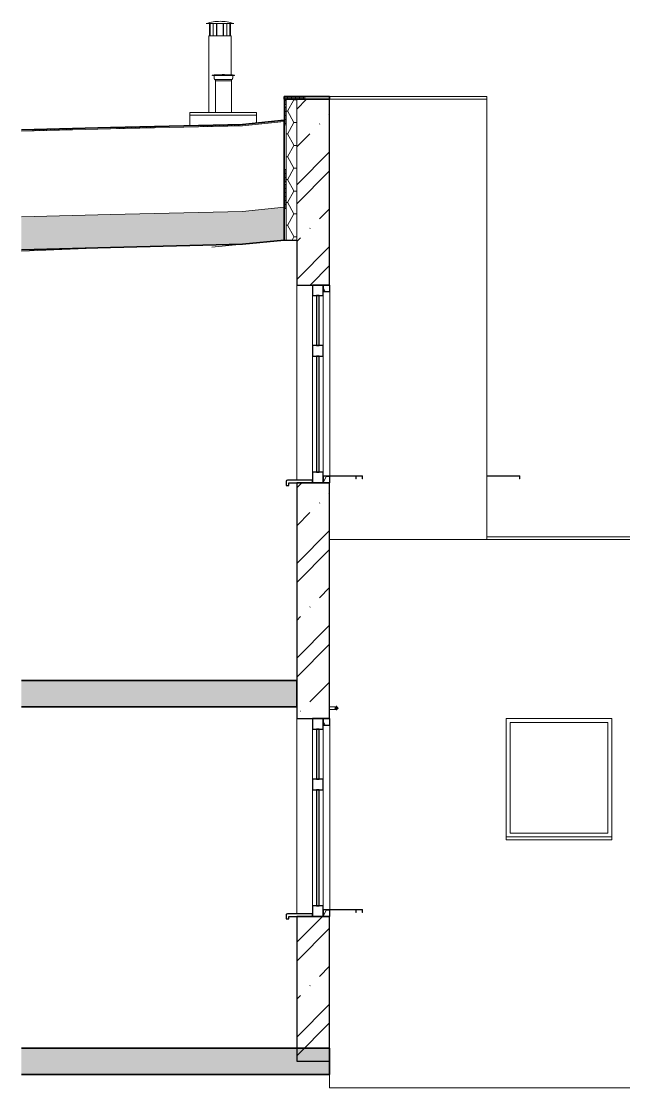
# Model space of a CAD drawing. Header units: millimetres. Extents: x -20192 to 462224, y -45352 to 20466.
# Drawn here: x 150326 to 154894, y 2030 to 10121 of the extents above; entities that cross this region are included whole.
import ezdxf

# ---------------------------------------------------------------- set-up
doc = ezdxf.new("R2010")
doc.units = ezdxf.units.MM
for name, color, linetype, lineweight in [('A-FLOR', 192, 'Continuous', 9), ('A-FLOR-PATT', 8, 'Continuous', 35), ('A-GENM', 13, 'Continuous', 9), ('A-GLAZ', 151, 'Continuous', 9), ('A-ROOF', 132, 'Continuous', 9), ('A-ROOF-PATT', 132, 'Continuous', 35), ('A-WALL', 113, 'Continuous', 9), ('A-WALL-PATT', 111, 'Continuous', 25), ('E-POWR-CNDT', 130, 'Continuous', 9), ('E-POWR-CNTR', 130, 'Continuous', 9), ('E-POWR-RISE', 130, 'Continuous', 9), ('M-HVAC-CDFF', 50, 'Continuous', 9), ('Q-SPCQ', 91, 'Continuous', 9)]:
    doc.layers.add(name, color=color, linetype=linetype, lineweight=lineweight)
pattern_1 = [(0, (65492.87, 0), (150, 86.6), [100, -200]), (60, (65592.87, 0), (0.0022, 173.20381), [100, -200]), (300, (65592.87, 0), (149.9978, -86.60381), [100, -200])]

# ---------------------------------------------------------------- blocks, each defined once
blk = doc.blocks.new('parapet_ext - parapet_ext-1802001-VB2-Z-Bourání')
at = {"layer": 'Q-SPCQ', "color": 41}
for p, q in [((-17136.7, 3380), (-17136.7, 3360)), ((-17136.7, 3360), (-17134.7, 3360)), ((-17134.7, 3360), (-17134.7, 3380))]:
    blk.add_line(p, q, dxfattribs=at)
blk = doc.blocks.new('parapet s nosem_vnitní - parapet s nosem_vnitní-1280301-VB2-Z-Bourání')
at = {"layer": 'A-GENM'}
for start in [90, 135]:
    blk.add_arc((-17654.7, 3340), 10, start, 180, dxfattribs=at)
blk = doc.blocks.new('OKNO_1k_nadsvetlik - OKNO_1k_nadsvetlik_900 x 1500-1969459-VB2-Z-Bourání')
at = {"layer": 'A-GLAZ'}
h = blk.add_hatch(dxfattribs=at)
h.set_pattern_fill('FP_35', color=256, style=0, pattern_type=2)
h.set_pattern_definition(pattern_1)
h.paths.add_polyline_path([(-17333.7, 3330), (-17333.7, 3380), (-17384.7, 3380), (-17384.7, 3330)])
h.paths.add_polyline_path([(-17333.7, 4780), (-17333.7, 4830), (-17384.7, 4830), (-17384.7, 4780)])
at = {"layer": 'A-GLAZ', "lineweight": 25}
for p, q in [((-17384.7, 4830), (-17464.7, 4830)), ((-17464.7, 4830), (-17464.7, 4750)), ((-17384.7, 4830), (-17384.7, 4780)), ((-17333.7, 4830), (-17384.7, 4830)), ((-17384.7, 4750), (-17384.7, 4830)), ((-17384.7, 4780), (-17333.7, 4780)), ((-17333.7, 4780), (-17333.7, 4830)), ((-17464.7, 4750), (-17384.7, 4750)), ((-17434.7, 4750), (-17434.7, 4370)), ((-17414.7, 4750), (-17434.7, 4750)), ((-17414.7, 4370), (-17414.7, 4750)), ((-17384.7, 4370), (-17464.7, 4370)), ((-17464.7, 4370), (-17464.7, 4290)), ((-17434.7, 4370), (-17414.7, 4370)), ((-17384.7, 4290), (-17384.7, 4370)), ((-17464.7, 4290), (-17384.7, 4290)), ((-17434.7, 4290), (-17434.7, 3410)), ((-17414.7, 4290), (-17434.7, 4290)), ((-17414.7, 3410), (-17414.7, 4290)), ((-17384.7, 3410), (-17464.7, 3410)), ((-17464.7, 3410), (-17464.7, 3330)), ((-17434.7, 3410), (-17414.7, 3410)), ((-17384.7, 3330), (-17384.7, 3410)), ((-17464.7, 3330), (-17384.7, 3330)), ((-17384.7, 3380), (-17384.7, 3330)), ((-17333.7, 3380), (-17384.7, 3380)), ((-17384.7, 3330), (-17333.7, 3330)), ((-17333.7, 3330), (-17333.7, 3380))]:
    blk.add_line(p, q, dxfattribs=at)
at = {"layer": 'A-GLAZ'}
for p, q in [((-17333.7, 3382), (-17333.7, 4780)), ((-17464.7, 4370), (-17464.7, 4750)), ((-17384.7, 4750), (-17384.7, 4370)), ((-17464.7, 3410), (-17464.7, 4290)), ((-17384.7, 4290), (-17384.7, 3410))]:
    blk.add_line(p, q, dxfattribs=at)
blk = doc.blocks.new('parapet s nosem_vnitní - parapet s nosem_vnitní-V41-VB2-Z-Bourání')
at = {"layer": 'A-GENM', "lineweight": 25}
for p, q in [((-17664.7, 3340), (-17664.7, 3310)), ((-17464.7, 3350), (-17654.7, 3350)), ((-17644.7, 3330), (-17464.7, 3330)), ((-17644.7, 3310), (-17644.7, 3330)), ((-17464.7, 3330), (-17464.7, 3350)), ((-17664.7, 3310), (-17644.7, 3310))]:
    blk.add_line(p, q, dxfattribs=at)
blk.add_arc((-17654.7, 3340), 10, 90, 180, dxfattribs=at)
blk = doc.blocks.new('parapet_ext - parapet_ext-V42-VB2-Z-Bourání')
at = {"layer": 'Q-SPCQ'}
for p, q in [((-17084.7, 3382), (-17384.7, 3382)), ((-17384.7, 3382), (-17384.7, 3380)), ((-17384.7, 3380), (-17086.7, 3380)), ((-17086.7, 3380), (-17086.7, 3360)), ((-17086.7, 3360), (-17084.7, 3360)), ((-17084.7, 3360), (-17084.7, 3382))]:
    blk.add_line(p, q, dxfattribs=at)
blk = doc.blocks.new('OKNO_1k_nadsvetlik - OKNO_1k_nadsvetlik_900 x 1500-1969499-VB2-Z-Bourání')
at = {"layer": 'A-GLAZ'}
h = blk.add_hatch(dxfattribs=at)
h.set_pattern_fill('FP_35', color=256, style=0, pattern_type=2)
h.set_pattern_definition(pattern_1)
h.paths.add_polyline_path([(-17333.7, 6620), (-17333.7, 6670), (-17384.7, 6670), (-17384.7, 6620)])
h.paths.add_polyline_path([(-17333.7, 8070), (-17333.7, 8120), (-17384.7, 8120), (-17384.7, 8070)])
at = {"layer": 'A-GLAZ', "lineweight": 25}
for p, q in [((-17384.7, 8120), (-17464.7, 8120)), ((-17464.7, 8120), (-17464.7, 8040)), ((-17384.7, 8120), (-17384.7, 8070)), ((-17333.7, 8120), (-17384.7, 8120)), ((-17384.7, 8040), (-17384.7, 8120)), ((-17333.7, 8070), (-17333.7, 8120)), ((-17464.7, 8040), (-17384.7, 8040)), ((-17434.7, 8040), (-17434.7, 7660)), ((-17414.7, 8040), (-17434.7, 8040)), ((-17414.7, 7660), (-17414.7, 8040)), ((-17384.7, 8070), (-17333.7, 8070)), ((-17384.7, 7660), (-17464.7, 7660)), ((-17464.7, 7660), (-17464.7, 7580)), ((-17434.7, 7660), (-17414.7, 7660)), ((-17384.7, 7580), (-17384.7, 7660)), ((-17464.7, 7580), (-17384.7, 7580)), ((-17434.7, 7580), (-17434.7, 6700)), ((-17414.7, 7580), (-17434.7, 7580)), ((-17414.7, 6700), (-17414.7, 7580)), ((-17384.7, 6700), (-17464.7, 6700)), ((-17464.7, 6700), (-17464.7, 6620)), ((-17434.7, 6700), (-17414.7, 6700)), ((-17384.7, 6620), (-17384.7, 6700)), ((-17384.7, 6670), (-17384.7, 6620)), ((-17333.7, 6670), (-17384.7, 6670)), ((-17333.7, 6620), (-17333.7, 6670)), ((-17464.7, 6620), (-17384.7, 6620)), ((-17384.7, 6620), (-17333.7, 6620))]:
    blk.add_line(p, q, dxfattribs=at)
at = {"layer": 'A-GLAZ'}
for p, q in [((-17464.7, 7660), (-17464.7, 8040)), ((-17384.7, 8040), (-17384.7, 7660)), ((-17333.7, 8070), (-17333.7, 6672)), ((-17464.7, 6700), (-17464.7, 7580)), ((-17384.7, 7580), (-17384.7, 6700))]:
    blk.add_line(p, q, dxfattribs=at)
blk = doc.blocks.new('parapet s nosem_vnitní - parapet s nosem_vnitní-1280334-VB2-Z-Bourání')
at = {"layer": 'A-GENM', "lineweight": 25}
for p, q in [((-17464.7, 6640), (-17654.7, 6640)), ((-17464.7, 6620), (-17464.7, 6640)), ((-17664.7, 6630), (-17664.7, 6600)), ((-17664.7, 6600), (-17644.7, 6600)), ((-17644.7, 6620), (-17464.7, 6620)), ((-17644.7, 6600), (-17644.7, 6620))]:
    blk.add_line(p, q, dxfattribs=at)
blk.add_arc((-17654.7, 6630), 10, 90, 180, dxfattribs=at)
blk = doc.blocks.new('parapet_ext - parapet_ext-1802020-VB2-Z-Bourání')
at = {"layer": 'Q-SPCQ'}
for p, q in [((-17084.7, 6672), (-17384.7, 6672)), ((-17384.7, 6672), (-17384.7, 6670)), ((-17384.7, 6670), (-17086.7, 6670)), ((-17086.7, 6670), (-17086.7, 6650)), ((-17086.7, 6650), (-17084.7, 6650)), ((-17084.7, 6650), (-17084.7, 6672))]:
    blk.add_line(p, q, dxfattribs=at)
blk = doc.blocks.new('parapet_ext - parapet_ext-V43-VB2-Z-Bourání')
at = {"layer": 'Q-SPCQ', "color": 41}
for p, q in [((-17136.7, 6670), (-17136.7, 6650)), ((-17136.7, 6650), (-17134.7, 6650)), ((-17134.7, 6650), (-17134.7, 6670))]:
    blk.add_line(p, q, dxfattribs=at)
blk = doc.blocks.new('OKNO_1k_nadsvetlik - OKNO_1k_nadsvetlik_900 x 1500-1969521-VB2-Z-Bourání')
at = {"layer": 'A-GLAZ'}
blk.add_line((-16142.3, 8120), (-16142.3, 6620), dxfattribs=at)
blk = doc.blocks.new('parapet_ext - parapet_ext-V44-VB2-Z-Bourání')
at = {"layer": 'Q-SPCQ'}
for p, q in [((-15893.3, 6672), (-16142.3, 6672)), ((-16142.3, 6670), (-15895.3, 6670)), ((-15895.3, 6670), (-15895.3, 6650)), ((-15895.3, 6650), (-15893.3, 6650)), ((-15893.3, 6650), (-15893.3, 6672))]:
    blk.add_line(p, q, dxfattribs=at)
blk = doc.blocks.new('OKNO_1k - OKNO_1k_900x1000-2034286-VB2-Z-Bourání')
at = {"layer": 'A-GLAZ'}
for p, q in [((-14815.1, 3960), (-14815.1, 4800)), ((-14815.1, 4800), (-14075.1, 4800)), ((-14075.1, 4800), (-14075.1, 3960)), ((-14075.1, 3960), (-14815.1, 3960))]:
    blk.add_line(p, q, dxfattribs=at)
blk = doc.blocks.new('parapet_ext - parapet_ext-V45-VB2-Z-Bourání')
at = {"layer": 'Q-SPCQ'}
for p, q in [((-14845.1, 3910), (-14845.1, 3932)), ((-14045.1, 3932), (-14845.1, 3932)), ((-14045.1, 3910), (-14845.1, 3910)), ((-14045.1, 3932), (-14045.1, 3910))]:
    blk.add_line(p, q, dxfattribs=at)
blk = doc.blocks.new('Komín3 - Komín3-1950367-VB2-Z-Bourání')
at = {"layer": 'M-HVAC-CDFF'}
for p, q in [((-18268.5, 10104.3), (-18166.2, 10104.3)), ((-18245.6, 10104.3), (-18245.6, 10010)), ((-18240.6, 10010), (-18240.6, 10104.3)), ((-18218.9, 10010), (-18218.9, 10104.3)), ((-18192.9, 10104.3), (-18192.9, 10010)), ((-18190.4, 10010), (-18190.4, 10104.3)), ((-18166.2, 10104.3), (-18063.9, 10104.3)), ((-18142.1, 10010), (-18142.1, 10104.3)), ((-18139.6, 10010), (-18139.6, 10104.3)), ((-18113.6, 10104.3), (-18113.6, 10010)), ((-18091.9, 10010), (-18091.9, 10104.3)), ((-18086.9, 10010), (-18086.9, 10104.3)), ((-18251.2, 10010), (-18251.2, 9430)), ((-18166.2, 10010), (-18251.2, 10010)), ((-18081.2, 10010), (-18166.2, 10010)), ((-18081.2, 9714.4), (-18081.2, 10010))]:
    blk.add_line(p, q, dxfattribs=at)
at = {"layer": 'M-HVAC-CDFF', "flags": 128}
for points in [[(-18270.1, 10104.3), (-18257.4, 10108.2), (-18244.4, 10111.6), (-18231.4, 10114.5), (-18218.3, 10116.8), (-18205.1, 10118.6), (-18191.8, 10119.9), (-18178.4, 10120.7), (-18166.2, 10120.9)], [(-18166.2, 10120.9), (-18152.9, 10120.6), (-18139.6, 10119.8), (-18126.3, 10118.5), (-18113.1, 10116.6), (-18099.9, 10114.2), (-18086.9, 10111.3), (-18074, 10107.9), (-18062.4, 10104.3)]]:
    blk.add_lwpolyline(points, dxfattribs=at)
blk = doc.blocks.new('Komín4 - Komín4-1953879-VB2-Z-Bourání')
at = {"layer": 'M-HVAC-CDFF'}
for p, q in [((-18223.8, 9710), (-18140.1, 9710)), ((-18223.8, 9710), (-18213.7, 9710)), ((-18210.1, 9712.7), (-18140.1, 9712.7)), ((-18210.1, 9710), (-18210.1, 9689.5)), ((-18149.1, 9715.4), (-18140.1, 9715.4)), ((-18140.1, 9715.4), (-18131.1, 9715.4)), ((-18140.1, 9712.7), (-18118.7, 9712.7)), ((-18140.1, 9710), (-18056.4, 9710)), ((-18108.2, 9712.7), (-18070.1, 9712.7)), ((-18070.1, 9689.5), (-18070.1, 9710)), ((-18066.5, 9710), (-18056.4, 9710)), ((-18204.8, 9678.5), (-18140.1, 9678.5)), ((-18200.1, 9670), (-18200.1, 9430)), ((-18199, 9670), (-18200.1, 9670)), ((-18188.6, 9670), (-18198.1, 9670)), ((-18185.7, 9670), (-18188.7, 9670)), ((-18167.5, 9670), (-18185.7, 9670)), ((-18163.9, 9670), (-18167.5, 9670)), ((-18140.1, 9670), (-18163.9, 9670)), ((-18140.1, 9678.5), (-18075.4, 9678.5)), ((-18117.3, 9670), (-18140.1, 9670)), ((-18112.7, 9670), (-18117.3, 9670)), ((-18094.5, 9670), (-18112.8, 9670)), ((-18093.2, 9670), (-18094.5, 9670)), ((-18082.2, 9670), (-18092.8, 9670)), ((-18080.1, 9670), (-18081.2, 9670)), ((-18080.1, 9430), (-18080.1, 9670))]:
    blk.add_line(p, q, dxfattribs=at)
at = {"layer": 'M-HVAC-CDFF', "flags": 128}
for points in [[(-18225.1, 9710), (-18225.1, 9710.1), (-18225.1, 9710.2), (-18225.1, 9710.3), (-18225.1, 9710.4), (-18225.1, 9710.5), (-18225, 9710.6), (-18225, 9710.8), (-18225, 9710.9), (-18224.9, 9711), (-18224.9, 9711.1), (-18224.9, 9711.2), (-18224.8, 9711.3), (-18224.8, 9711.4), (-18224.7, 9711.4), (-18224.6, 9711.5), (-18224.6, 9711.6), (-18224.5, 9711.7), (-18224.4, 9711.8), (-18224.4, 9711.9), (-18224.3, 9712), (-18224.2, 9712), (-18224.1, 9712.1), (-18224, 9712.2), (-18224, 9712.2), (-18223.9, 9712.3), (-18223.8, 9712.3), (-18223.7, 9712.4), (-18223.6, 9712.4), (-18223.5, 9712.5), (-18223.4, 9712.5), (-18223.3, 9712.6), (-18223.2, 9712.6), (-18223.1, 9712.6), (-18223, 9712.7), (-18222.9, 9712.7), (-18222.7, 9712.7), (-18222.6, 9712.7), (-18222.5, 9712.7), (-18222.4, 9712.7), (-18222.4, 9712.7)], [(-18222.4, 9712.7), (-18222.3, 9712.7), (-18222.1, 9712.7), (-18221.8, 9712.7), (-18221.3, 9712.7), (-18220.8, 9712.7), (-18220, 9712.7), (-18219.2, 9712.7), (-18218.2, 9712.7), (-18217.1, 9712.7), (-18215.9, 9712.7), (-18214.6, 9712.7), (-18213.1, 9712.7), (-18211.5, 9712.7), (-18209.8, 9712.7), (-18208, 9712.7), (-18206.1, 9712.7), (-18204.8, 9712.7)], [(-18140.1, 9712.7), (-18143.4, 9712.7), (-18146.7, 9712.7), (-18150, 9712.7), (-18153.2, 9712.7), (-18156.5, 9712.7), (-18159.7, 9712.7), (-18162.9, 9712.7), (-18166, 9712.7), (-18169.1, 9712.7), (-18172.2, 9712.7), (-18175.2, 9712.7), (-18178.1, 9712.7), (-18181, 9712.7), (-18183.8, 9712.7), (-18186.6, 9712.7), (-18189.2, 9712.7), (-18191.8, 9712.7), (-18194.4, 9712.7), (-18196.8, 9712.7), (-18199.1, 9712.7), (-18201.4, 9712.7), (-18203.5, 9712.7), (-18205.6, 9712.7), (-18207.5, 9712.7), (-18209.3, 9712.7), (-18211.1, 9712.7), (-18212.7, 9712.7), (-18214.2, 9712.7), (-18215.5, 9712.7), (-18216.8, 9712.7), (-18217.9, 9712.7), (-18218.9, 9712.7), (-18219.8, 9712.7), (-18220.6, 9712.7), (-18221.2, 9712.7), (-18221.7, 9712.7), (-18222.1, 9712.7), (-18222.3, 9712.7), (-18222.4, 9712.7), (-18222.4, 9712.7)], [(-18210.1, 9712.7), (-18210.1, 9712.8), (-18210.1, 9712.9), (-18210.1, 9713), (-18210.1, 9713.2), (-18210.1, 9713.3), (-18210, 9713.4), (-18210, 9713.5), (-18210, 9713.6), (-18209.9, 9713.7), (-18209.9, 9713.8), (-18209.9, 9713.9), (-18209.8, 9714), (-18209.8, 9714.1), (-18209.7, 9714.2), (-18209.6, 9714.3), (-18209.6, 9714.3), (-18209.5, 9714.4), (-18209.4, 9714.5), (-18209.4, 9714.6), (-18209.3, 9714.7), (-18209.2, 9714.7), (-18209.1, 9714.8), (-18209, 9714.9), (-18209, 9714.9), (-18208.9, 9715), (-18208.8, 9715.1), (-18208.7, 9715.1), (-18208.6, 9715.2), (-18208.5, 9715.2), (-18208.4, 9715.3), (-18208.3, 9715.3), (-18208.2, 9715.3), (-18208.1, 9715.4), (-18208, 9715.4), (-18207.9, 9715.4), (-18207.7, 9715.4), (-18207.6, 9715.4), (-18207.5, 9715.4), (-18207.4, 9715.4), (-18207.4, 9715.4)], [(-18207.4, 9715.4), (-18207.3, 9715.4), (-18207.2, 9715.4), (-18206.9, 9715.4), (-18206.5, 9715.4), (-18206.1, 9715.4), (-18205.5, 9715.4), (-18204.8, 9715.4), (-18204, 9715.4), (-18203.1, 9715.4), (-18202.1, 9715.4), (-18201, 9715.4), (-18199.8, 9715.4), (-18198.5, 9715.4), (-18197.1, 9715.4), (-18195.6, 9715.4), (-18194.1, 9715.4), (-18192.4, 9715.4), (-18190.7, 9715.4), (-18188.9, 9715.4), (-18187, 9715.4), (-18185, 9715.4), (-18183, 9715.4), (-18180.9, 9715.4), (-18178.7, 9715.4), (-18176.5, 9715.4), (-18174.2, 9715.4), (-18171.8, 9715.4), (-18169.4, 9715.4), (-18167, 9715.4), (-18164.5, 9715.4), (-18162, 9715.4), (-18159.4, 9715.4), (-18156.8, 9715.4), (-18154.2, 9715.4), (-18151.5, 9715.4), (-18149.1, 9715.4)], [(-18140.1, 9715.4), (-18142.8, 9715.4), (-18145.5, 9715.4), (-18148.2, 9715.4), (-18150.8, 9715.4), (-18153.5, 9715.4), (-18156.1, 9715.4), (-18158.7, 9715.4), (-18161.3, 9715.4), (-18163.8, 9715.4), (-18166.3, 9715.4), (-18168.8, 9715.4), (-18171.2, 9715.4), (-18173.5, 9715.4), (-18175.8, 9715.4), (-18178.1, 9715.4), (-18180.3, 9715.4), (-18182.4, 9715.4), (-18184.5, 9715.4), (-18186.5, 9715.4), (-18188.4, 9715.4), (-18190.2, 9715.4), (-18192, 9715.4), (-18193.6, 9715.4), (-18195.2, 9715.4), (-18196.7, 9715.4), (-18198.1, 9715.4), (-18199.4, 9715.4), (-18200.7, 9715.4), (-18201.8, 9715.4), (-18202.8, 9715.4), (-18203.7, 9715.4), (-18204.6, 9715.4), (-18205.3, 9715.4), (-18205.9, 9715.4), (-18206.4, 9715.4), (-18206.8, 9715.4), (-18207.1, 9715.4), (-18207.3, 9715.4), (-18207.4, 9715.4), (-18207.4, 9715.4)], [(-18150.5, 9715.4), (-18149.6, 9715.8), (-18148.7, 9716.2), (-18147.7, 9716.5), (-18146.8, 9716.8), (-18145.8, 9717.1), (-18144.8, 9717.3), (-18143.9, 9717.4), (-18142.9, 9717.6), (-18141.9, 9717.7), (-18140.9, 9717.7), (-18140.1, 9717.7)], [(-18140.1, 9717.7), (-18139.1, 9717.7), (-18138.1, 9717.6), (-18137.1, 9717.5), (-18136.1, 9717.4), (-18135.1, 9717.2), (-18134.2, 9717), (-18133.2, 9716.7), (-18132.2, 9716.5), (-18131.3, 9716.1), (-18130.4, 9715.7), (-18129.7, 9715.4)], [(-18072.8, 9715.4), (-18072.9, 9715.4), (-18073, 9715.4), (-18073.3, 9715.4), (-18073.7, 9715.4), (-18074.2, 9715.4), (-18074.8, 9715.4), (-18075.5, 9715.4), (-18076.2, 9715.4), (-18077.1, 9715.4), (-18078.1, 9715.4), (-18079.2, 9715.4), (-18080.4, 9715.4), (-18081.7, 9715.4), (-18083.1, 9715.4), (-18084.6, 9715.4), (-18086.1, 9715.4), (-18087.8, 9715.4), (-18089.5, 9715.4), (-18091.3, 9715.4), (-18093.2, 9715.4), (-18095.2, 9715.4), (-18097.2, 9715.4), (-18099.4, 9715.4), (-18101.5, 9715.4), (-18103.8, 9715.4), (-18106.1, 9715.4), (-18108.4, 9715.4), (-18110.8, 9715.4), (-18113.2, 9715.4), (-18115.7, 9715.4), (-18118.3, 9715.4), (-18120.8, 9715.4), (-18123.4, 9715.4), (-18126, 9715.4), (-18128.7, 9715.4), (-18131.3, 9715.4), (-18134, 9715.4), (-18136.7, 9715.4), (-18139.4, 9715.4), (-18140.1, 9715.4)], [(-18057.8, 9712.7), (-18057.9, 9712.7), (-18058.1, 9712.7), (-18058.4, 9712.7), (-18058.9, 9712.7), (-18059.5, 9712.7), (-18060.2, 9712.7), (-18061, 9712.7), (-18062, 9712.7), (-18063.1, 9712.7), (-18064.3, 9712.7), (-18065.7, 9712.7), (-18067.1, 9712.7), (-18068.7, 9712.7), (-18070.4, 9712.7), (-18072.2, 9712.7), (-18074.1, 9712.7), (-18076.1, 9712.7), (-18078.3, 9712.7), (-18080.5, 9712.7), (-18082.8, 9712.7), (-18085.2, 9712.7), (-18087.7, 9712.7), (-18090.3, 9712.7), (-18092.9, 9712.7), (-18095.7, 9712.7), (-18098.5, 9712.7), (-18101.3, 9712.7), (-18104.3, 9712.7), (-18107.3, 9712.7), (-18110.3, 9712.7), (-18113.4, 9712.7), (-18116.5, 9712.7), (-18119.7, 9712.7), (-18122.9, 9712.7), (-18126.1, 9712.7), (-18129.4, 9712.7), (-18132.7, 9712.7), (-18135.9, 9712.7), (-18139.2, 9712.7), (-18140.1, 9712.7)], [(-18131.1, 9715.4), (-18129.4, 9715.4), (-18126.7, 9715.4), (-18124.1, 9715.4), (-18121.5, 9715.4), (-18118.9, 9715.4), (-18116.4, 9715.4), (-18113.9, 9715.4), (-18111.5, 9715.4), (-18109, 9715.4), (-18106.7, 9715.4), (-18104.4, 9715.4), (-18102.1, 9715.4), (-18099.9, 9715.4), (-18097.8, 9715.4), (-18095.7, 9715.4), (-18093.8, 9715.4), (-18091.8, 9715.4), (-18090, 9715.4), (-18088.3, 9715.4), (-18086.6, 9715.4), (-18085, 9715.4), (-18083.5, 9715.4), (-18082.1, 9715.4), (-18080.8, 9715.4), (-18079.6, 9715.4), (-18078.4, 9715.4), (-18077.4, 9715.4), (-18076.5, 9715.4), (-18075.7, 9715.4), (-18074.9, 9715.4), (-18074.3, 9715.4), (-18073.8, 9715.4), (-18073.4, 9715.4), (-18073.1, 9715.4), (-18072.9, 9715.4), (-18072.8, 9715.4), (-18072.8, 9715.4)], [(-18074.6, 9712.7), (-18072.7, 9712.7), (-18070.9, 9712.7), (-18069.2, 9712.7), (-18067.5, 9712.7), (-18066.1, 9712.7), (-18064.7, 9712.7), (-18063.4, 9712.7), (-18062.3, 9712.7), (-18061.3, 9712.7), (-18060.4, 9712.7), (-18059.7, 9712.7), (-18059, 9712.7), (-18058.5, 9712.7), (-18058.2, 9712.7), (-18057.9, 9712.7), (-18057.8, 9712.7), (-18057.8, 9712.7)], [(-18072.8, 9715.4), (-18072.7, 9715.4), (-18072.6, 9715.4), (-18072.5, 9715.4), (-18072.4, 9715.4), (-18072.3, 9715.4), (-18072.2, 9715.4), (-18072.1, 9715.3), (-18072, 9715.3), (-18071.9, 9715.3), (-18071.8, 9715.2), (-18071.7, 9715.2), (-18071.6, 9715.1), (-18071.5, 9715.1), (-18071.4, 9715), (-18071.3, 9715), (-18071.2, 9714.9), (-18071.1, 9714.8), (-18071, 9714.8), (-18071, 9714.7), (-18070.9, 9714.6), (-18070.8, 9714.5), (-18070.7, 9714.5), (-18070.7, 9714.4), (-18070.6, 9714.3), (-18070.5, 9714.2), (-18070.5, 9714.1), (-18070.4, 9714), (-18070.4, 9713.9), (-18070.3, 9713.8), (-18070.3, 9713.7), (-18070.3, 9713.6), (-18070.2, 9713.5), (-18070.2, 9713.4), (-18070.2, 9713.3), (-18070.2, 9713.2), (-18070.1, 9713.1), (-18070.1, 9713), (-18070.1, 9712.9), (-18070.1, 9712.7), (-18070.1, 9712.7)], [(-18057.8, 9712.7), (-18057.7, 9712.7), (-18057.6, 9712.7), (-18057.5, 9712.7), (-18057.4, 9712.7), (-18057.3, 9712.7), (-18057.2, 9712.6), (-18057.1, 9712.6), (-18057, 9712.6), (-18056.9, 9712.5), (-18056.8, 9712.5), (-18056.7, 9712.5), (-18056.6, 9712.4), (-18056.5, 9712.4), (-18056.4, 9712.3), (-18056.3, 9712.2), (-18056.2, 9712.2), (-18056.1, 9712.1), (-18056, 9712), (-18056, 9712), (-18055.9, 9711.9), (-18055.8, 9711.8), (-18055.7, 9711.7), (-18055.7, 9711.6), (-18055.6, 9711.6), (-18055.5, 9711.5), (-18055.5, 9711.4), (-18055.4, 9711.3), (-18055.4, 9711.2), (-18055.3, 9711.1), (-18055.3, 9711), (-18055.3, 9710.9), (-18055.2, 9710.8), (-18055.2, 9710.7), (-18055.2, 9710.6), (-18055.2, 9710.5), (-18055.1, 9710.4), (-18055.1, 9710.2), (-18055.1, 9710.1), (-18055.1, 9710), (-18055.1, 9710)], [(-18204.8, 9678.5), (-18205.3, 9678.9), (-18205.7, 9679.2), (-18206.1, 9679.6), (-18206.5, 9680), (-18206.8, 9680.5), (-18207.2, 9680.9), (-18207.5, 9681.4), (-18207.8, 9681.8), (-18208.1, 9682.3), (-18208.4, 9682.8), (-18208.7, 9683.3), (-18208.9, 9683.8), (-18209.1, 9684.4), (-18209.3, 9684.9), (-18209.5, 9685.4), (-18209.7, 9686), (-18209.8, 9686.5), (-18209.9, 9687.1), (-18210, 9687.6), (-18210.1, 9688.2), (-18210.1, 9688.8), (-18210.1, 9689.3), (-18210.1, 9689.5)], [(-18200.1, 9670), (-18200.1, 9670.4), (-18200.1, 9670.8), (-18200.2, 9671.2), (-18200.2, 9671.6), (-18200.3, 9672), (-18200.4, 9672.4), (-18200.5, 9672.8), (-18200.6, 9673.1), (-18200.8, 9673.5), (-18200.9, 9673.9), (-18201.1, 9674.3), (-18201.2, 9674.6), (-18201.4, 9675), (-18201.6, 9675.3), (-18201.9, 9675.6), (-18202.1, 9676), (-18202.3, 9676.3), (-18202.6, 9676.6), (-18202.9, 9676.9), (-18203.1, 9677.2), (-18203.4, 9677.4), (-18203.7, 9677.7), (-18204.1, 9678), (-18204.4, 9678.2), (-18204.7, 9678.4), (-18204.8, 9678.5)], [(-18075.4, 9678.5), (-18075.7, 9678.3), (-18076.1, 9678), (-18076.4, 9677.8), (-18076.7, 9677.5), (-18077, 9677.3), (-18077.3, 9677), (-18077.5, 9676.7), (-18077.8, 9676.4), (-18078, 9676.1), (-18078.3, 9675.8), (-18078.5, 9675.4), (-18078.7, 9675.1), (-18078.9, 9674.7), (-18079.1, 9674.4), (-18079.3, 9674), (-18079.4, 9673.7), (-18079.6, 9673.3), (-18079.7, 9672.9), (-18079.8, 9672.5), (-18079.9, 9672.1), (-18080, 9671.7), (-18080, 9671.3), (-18080.1, 9670.9), (-18080.1, 9670.5), (-18080.1, 9670.1), (-18080.1, 9670)], [(-18070.1, 9689.5), (-18070.1, 9688.9), (-18070.2, 9688.4), (-18070.2, 9687.8), (-18070.3, 9687.3), (-18070.4, 9686.7), (-18070.5, 9686.2), (-18070.7, 9685.6), (-18070.8, 9685.1), (-18071, 9684.5), (-18071.2, 9684), (-18071.5, 9683.5), (-18071.7, 9683), (-18072, 9682.5), (-18072.3, 9682), (-18072.6, 9681.5), (-18072.9, 9681.1), (-18073.3, 9680.6), (-18073.6, 9680.2), (-18074, 9679.8), (-18074.4, 9679.4), (-18074.8, 9679), (-18075.2, 9678.6), (-18075.4, 9678.5)]]:
    blk.add_lwpolyline(points, dxfattribs=at)

msp = doc.modelspace()

# ---------------------------------------------------------------- hatches: boundary and pattern name
at = {"layer": 'A-FLOR-PATT', "lineweight": 9}
msp.add_hatch(color=256, dxfattribs=at).paths.add_polyline_path([(151457.1, 4920), (152414.1, 4920), (152414.1, 5120), (150325.8, 5120), (150325.8, 4920)])
h = msp.add_hatch(color=256, dxfattribs=at)
h.paths.add_polyline_path([(168426.7, 2130), (168426.7, 2330), (166112.7, 2330), (166112.7, 2130), (166164.1, 2130)])
h.paths.add_polyline_path([(151457.1, 2130), (152664.1, 2130), (152664.1, 2330), (150325.8, 2330), (150325.8, 2130)])
at = {"layer": 'A-ROOF-PATT', "lineweight": 9}
h = msp.add_hatch(dxfattribs=at)
h.set_pattern_fill('FP_62', color=41, angle=-90, style=0, pattern_type=2)
h.set_pattern_definition([(270, (146466.3, 9550), (1270, 8e-14), []), (270, (146476.5, 9550), (1270, 8e-14), []), (270, (146486.6, 9550), (1270, 8e-14), []), (270, (146496.8, 9550), (1270, 8e-14), []), (270, (146507, 9550), (1270, 8e-14), []), (270, (146517.1, 9550), (1270, 8e-14), []), (270, (146527.3, 9550), (1270, 8e-14), []), (270, (146537.4, 9550), (1270, 8e-14), []), (270, (146547.6, 9550), (1270, 8e-14), []), (270, (146557.7, 9550), (1270, 8e-14), []), (270, (146567.9, 9550), (1270, 8e-14), []), (270, (146578, 9550), (1270, 8e-14), []), (270, (146588.2, 9550), (1270, 8e-14), []), (270, (146598.4, 9550), (1270, 8e-14), []), (270, (146608.5, 9550), (1270, 8e-14), []), (270, (146618.7, 9550), (1270, 8e-14), []), (270, (146628.9, 9550), (1270, 8e-14), []), (270, (146639, 9550), (1270, 8e-14), []), (270, (146649.2, 9550), (1270, 8e-14), []), (270, (146659.3, 9550), (1270, 8e-14), []), (270, (146669.5, 9550), (1270, 8e-14), []), (270, (146679.7, 9550), (1270, 8e-14), []), (270, (146689.8, 9550), (1270, 8e-14), []), (270, (146700, 9550), (1270, 8e-14), []), (270, (146710.1, 9550), (1270, 8e-14), []), (270, (146720.3, 9550), (1270, 8e-14), []), (270, (146730.5, 9550), (1270, 8e-14), []), (270, (146740.6, 9550), (1270, 8e-14), []), (270, (146750.8, 9550), (1270, 8e-14), []), (270, (146761, 9550), (1270, 8e-14), []), (270, (147101.3, 9550), (1270, 8e-14), []), (270, (147111.5, 9550), (1270, 8e-14), []), (270, (147121.6, 9550), (1270, 8e-14), []), (270, (147131.8, 9550), (1270, 8e-14), []), (270, (147142, 9550), (1270, 8e-14), []), (270, (147152.1, 9550), (1270, 8e-14), []), (270, (147162.3, 9550), (1270, 8e-14), []), (270, (147172.4, 9550), (1270, 8e-14), []), (270, (147182.6, 9550), (1270, 8e-14), []), (270, (147192.7, 9550), (1270, 8e-14), []), (270, (147202.9, 9550), (1270, 8e-14), []), (270, (147213, 9550), (1270, 8e-14), []), (270, (147223.2, 9550), (1270, 8e-14), []), (270, (147233.4, 9550), (1270, 8e-14), []), (270, (147243.5, 9550), (1270, 8e-14), []), (270, (147253.7, 9550), (1270, 8e-14), []), (270, (147263.9, 9550), (1270, 8e-14), []), (270, (147274, 9550), (1270, 8e-14), []), (270, (147284.2, 9550), (1270, 8e-14), []), (270, (147294.3, 9550), (1270, 8e-14), []), (270, (147304.5, 9550), (1270, 8e-14), []), (270, (147314.7, 9550), (1270, 8e-14), []), (270, (147324.8, 9550), (1270, 8e-14), []), (270, (147335, 9550), (1270, 8e-14), []), (270, (147345.1, 9550), (1270, 8e-14), []), (270, (147355.3, 9550), (1270, 8e-14), []), (270, (147365.5, 9550), (1270, 8e-14), []), (270, (147375.6, 9550), (1270, 8e-14), []), (270, (147385.8, 9550), (1270, 8e-14), []), (270, (147396, 9550), (1270, 8e-14), [])])
h.paths.add_polyline_path([(152588.4, 9530), (152664.1, 9530), (152664.1, 9550), (152319.1, 9550), (152319.1, 9530)])
h = msp.add_hatch(dxfattribs=at)
h.set_pattern_fill('FP_66', color=256, angle=-90, style=0, pattern_type=2)
h.set_pattern_definition([(275.59, (150423.1, 9184.5), (1264, 123.7), []), (275.59, (150433.2, 9185.5), (1264, 123.7), []), (275.59, (150443.3, 9186.4), (1264, 123.7), []), (275.59, (150453.4, 9187.4), (1264, 123.7), []), (275.59, (150463.5, 9188.4), (1264, 123.7), []), (275.59, (150473.7, 9189.4), (1264, 123.7), []), (275.59, (150483.8, 9190.4), (1264, 123.7), []), (275.59, (150493.9, 9191.4), (1264, 123.7), []), (275.59, (150504, 9192.4), (1264, 123.7), []), (275.59, (150514.1, 9193.4), (1264, 123.7), []), (275.59, (150524.2, 9194.4), (1264, 123.7), []), (275.59, (150534.3, 9195.3), (1264, 123.7), []), (275.59, (150544.4, 9196.3), (1264, 123.7), []), (275.59, (150554.5, 9197.3), (1264, 123.7), []), (275.59, (150564.7, 9198.3), (1264, 123.7), []), (275.59, (150574.8, 9199.3), (1264, 123.7), []), (275.59, (150584.9, 9200.3), (1264, 123.7), []), (275.59, (150595, 9201.3), (1264, 123.7), []), (275.59, (150605.1, 9202.3), (1264, 123.7), []), (275.59, (150615.2, 9203.3), (1264, 123.7), []), (275.59, (150625.3, 9204.3), (1264, 123.7), []), (275.59, (150635.4, 9205.2), (1264, 123.7), []), (275.59, (150645.6, 9206.2), (1264, 123.7), []), (275.59, (150655.7, 9207.2), (1264, 123.7), []), (275.59, (150665.8, 9208.2), (1264, 123.7), []), (275.59, (150675.9, 9209.2), (1264, 123.7), []), (275.59, (150686, 9210.2), (1264, 123.7), []), (275.59, (150696.1, 9211.2), (1264, 123.7), []), (275.59, (150706.2, 9212.2), (1264, 123.7), []), (275.59, (150716.3, 9213.2), (1264, 123.7), []), (275.59, (151055.1, 9246.3), (1264, 123.7), []), (275.59, (151065.2, 9247.3), (1264, 123.7), []), (275.59, (151075.3, 9248.3), (1264, 123.7), []), (275.59, (151085.4, 9249.3), (1264, 123.7), []), (275.59, (151095.5, 9250.3), (1264, 123.7), []), (275.59, (151105.6, 9251.3), (1264, 123.7), []), (275.59, (151115.7, 9252.2), (1264, 123.7), []), (275.59, (151125.9, 9253.2), (1264, 123.7), []), (275.59, (151136, 9254.2), (1264, 123.7), []), (275.59, (151146.1, 9255.2), (1264, 123.7), []), (275.59, (151156.2, 9256.2), (1264, 123.7), []), (275.59, (151166.3, 9257.2), (1264, 123.7), []), (275.59, (151176.4, 9258.2), (1264, 123.7), []), (275.59, (151186.5, 9259.2), (1264, 123.7), []), (275.59, (151196.6, 9260.2), (1264, 123.7), []), (275.59, (151206.8, 9261.1), (1264, 123.7), []), (275.59, (151216.9, 9262.1), (1264, 123.7), []), (275.59, (151227, 9263.1), (1264, 123.7), []), (275.59, (151237.1, 9264.1), (1264, 123.7), []), (275.59, (151247.2, 9265.1), (1264, 123.7), []), (275.59, (151257.3, 9266.1), (1264, 123.7), []), (275.59, (151267.4, 9267.1), (1264, 123.7), []), (275.59, (151277.5, 9268.1), (1264, 123.7), []), (275.59, (151287.6, 9269), (1264, 123.7), []), (275.59, (151297.8, 9270), (1264, 123.7), []), (275.59, (151307.9, 9271), (1264, 123.7), []), (275.59, (151318, 9272), (1264, 123.7), []), (275.59, (151328.1, 9273), (1264, 123.7), []), (275.59, (151338.2, 9274), (1264, 123.7), []), (275.59, (151348.3, 9275), (1264, 123.7), [])])
h.paths.add_polyline_path([(150325.8, 9288.2), (151001.7, 9305.8), (152004.1, 9329.2), (152319.1, 9360), (152319.1, 9370), (152004.1, 9339.2), (151001.7, 9315.8), (150325.8, 9298.2), (150325.8, 9290.2)])
at = {"layer": 'A-ROOF-PATT'}
msp.add_hatch(color=256, dxfattribs=at).paths.add_polyline_path([(150325.8, 8388.2), (151001.7, 8405.8), (152004.1, 8429.2), (152319.1, 8460), (152319.1, 8710), (152004.1, 8679.2), (151001.7, 8655.8), (150325.8, 8638.2), (150325.8, 8405.8)])
at = {"layer": 'A-WALL-PATT', "lineweight": 9}
h = msp.add_hatch(dxfattribs=at)
h.set_pattern_fill('FP_61', color=256, angle=-90, style=0, pattern_type=2)
h.set_pattern_definition([(360, (152319.1, 8065.4), (5e-12, 1270), []), (360, (152319.1, 8075.5), (5e-12, 1270), []), (360, (152319.1, 8085.7), (5e-12, 1270), []), (360, (152319.1, 8095.8), (5e-12, 1270), []), (360, (152319.1, 8106), (5e-12, 1270), []), (360, (152319.1, 8116.2), (5e-12, 1270), []), (360, (152319.1, 8126.3), (5e-12, 1270), []), (360, (152319.1, 8136.5), (5e-12, 1270), []), (360, (152319.1, 8146.6), (5e-12, 1270), []), (360, (152319.1, 8156.8), (5e-12, 1270), []), (360, (152319.1, 8167), (5e-12, 1270), []), (360, (152319.1, 8177.1), (5e-12, 1270), []), (360, (152319.1, 8187.3), (5e-12, 1270), []), (360, (152319.1, 8197.4), (5e-12, 1270), []), (360, (152319.1, 8207.6), (5e-12, 1270), []), (360, (152319.1, 8217.8), (5e-12, 1270), []), (360, (152319.1, 8227.9), (5e-12, 1270), []), (360, (152319.1, 8238.1), (5e-12, 1270), []), (360, (152319.1, 8248.2), (5e-12, 1270), []), (360, (152319.1, 8258.4), (5e-12, 1270), []), (360, (152319.1, 8268.6), (5e-12, 1270), []), (360, (152319.1, 8278.7), (5e-12, 1270), []), (360, (152319.1, 8288.9), (5e-12, 1270), []), (360, (152319.1, 8299), (5e-12, 1270), []), (360, (152319.1, 8309.2), (5e-12, 1270), []), (360, (152319.1, 8319.4), (5e-12, 1270), []), (360, (152319.1, 8329.5), (5e-12, 1270), []), (360, (152319.1, 8339.7), (5e-12, 1270), []), (360, (152319.1, 8349.8), (5e-12, 1270), []), (360, (152319.1, 8360), (5e-12, 1270), []), (360, (152319.1, 8700.4), (5e-12, 1270), []), (360, (152319.1, 8710.5), (5e-12, 1270), []), (360, (152319.1, 8720.7), (5e-12, 1270), []), (360, (152319.1, 8730.8), (5e-12, 1270), []), (360, (152319.1, 8741), (5e-12, 1270), []), (360, (152319.1, 8751.2), (5e-12, 1270), []), (360, (152319.1, 8761.3), (5e-12, 1270), []), (360, (152319.1, 8771.5), (5e-12, 1270), []), (360, (152319.1, 8781.6), (5e-12, 1270), []), (360, (152319.1, 8791.8), (5e-12, 1270), []), (360, (152319.1, 8802), (5e-12, 1270), []), (360, (152319.1, 8812.1), (5e-12, 1270), []), (360, (152319.1, 8822.3), (5e-12, 1270), []), (360, (152319.1, 8832.4), (5e-12, 1270), []), (360, (152319.1, 8842.6), (5e-12, 1270), []), (360, (152319.1, 8852.8), (5e-12, 1270), []), (360, (152319.1, 8862.9), (5e-12, 1270), []), (360, (152319.1, 8873.1), (5e-12, 1270), []), (360, (152319.1, 8883.2), (5e-12, 1270), []), (360, (152319.1, 8893.4), (5e-12, 1270), []), (360, (152319.1, 8903.6), (5e-12, 1270), []), (360, (152319.1, 8913.7), (5e-12, 1270), []), (360, (152319.1, 8923.9), (5e-12, 1270), []), (360, (152319.1, 8934), (5e-12, 1270), []), (360, (152319.1, 8944.2), (5e-12, 1270), []), (360, (152319.1, 8954.4), (5e-12, 1270), []), (360, (152319.1, 8964.5), (5e-12, 1270), []), (360, (152319.1, 8974.7), (5e-12, 1270), []), (360, (152319.1, 8984.8), (5e-12, 1270), []), (360, (152319.1, 8995), (5e-12, 1270), [])])
h.paths.add_polyline_path([(152334.1, 8460), (152334.1, 9530), (152319.1, 9530), (152319.1, 8460)])
h = msp.add_hatch(dxfattribs=at)
h.set_pattern_fill('FP_36', color=256, style=0, pattern_type=2)
h.set_pattern_definition([(0, (235491.7, 0), (150, 86.6), [100, -200]), (60, (235591.7, 0), (0.0022, 173.20381), [100, -200]), (300, (235591.7, 0), (149.9978, -86.60381), [100, -200])])
h.paths.add_polyline_path([(152414.1, 8460), (152414.1, 9530), (152334.1, 9530), (152334.1, 8460)])
h = msp.add_hatch(dxfattribs=at)
h.set_pattern_fill('FP_34', color=256, angle=225, style=0, pattern_type=2)
h.set_pattern_definition([(45, (235491.7, -4e-10), (-359.2102, 359.2102), []), (45, (235635.4, -4e-10), (-359.2102, 359.2102), []), (45, (235922.75, -4e-10), (-215.526, 502.8943), [203.2, -101.6, 3.353, -98.247])])
h.paths.add_polyline_path([(152588.4, 5120), (152664.1, 5120), (152664.1, 6620), (152414.1, 6620), (152414.1, 5120)])
h.paths.add_polyline_path([(152588.4, 8120), (152664.1, 8120), (152664.1, 9530), (152414.1, 9530), (152414.1, 8120)])
h = msp.add_hatch(dxfattribs=at)
h.set_pattern_fill('FP_34', color=256, angle=225, style=0, pattern_type=2)
h.set_pattern_definition([(45, (235491.7, -4e-10), (-359.2102, 359.2102), []), (45, (235635.4, -5e-10), (-359.2102, 359.2102), []), (45, (235922.75, -5e-10), (-215.526, 502.8943), [203.2, -101.6, 3.353, -98.247])])
h.paths.add_polyline_path([(152664.1, 2230), (152664.1, 3330), (152414.1, 3330), (152414.1, 2230), (152588.4, 2230)])
h.paths.add_polyline_path([(152664.1, 4830), (152664.1, 5120), (152414.1, 5120), (152414.1, 4830), (152588.4, 4830)])

# ---------------------------------------------------------------- linework, layer by layer
at = {"layer": 'A-FLOR', "lineweight": 35}
for p, q in [((152414.1, 5120), (150325.8, 5120)), ((152414.1, 4920), (152414.1, 5120)), ((150325.8, 4920), (152414.1, 4920)), ((152664.1, 2330), (150325.8, 2330)), ((152664.1, 2130), (152664.1, 2330)), ((150325.8, 2130), (152664.1, 2130))]:
    msp.add_line(p, q, dxfattribs=at)
at = {"layer": 'A-ROOF', "color": 40, "lineweight": 35}
for p, q in [((152664.1, 9550), (152319.1, 9550)), ((152319.1, 9550), (152319.1, 9530)), ((152664.1, 9530), (152664.1, 9550)), ((152319.1, 9530), (152664.1, 9530))]:
    msp.add_line(p, q, dxfattribs=at)
at = {"layer": 'A-ROOF', "color": 41}
for p, q in [((152664.1, 9550), (153855.6, 9550)), ((153855.6, 9550), (153855.6, 9530)), ((153855.6, 6210), (165762.7, 6210)), ((153855.6, 6190), (153855.6, 6210)), ((165762.7, 6190), (153855.6, 6190))]:
    msp.add_line(p, q, dxfattribs=at)
at = {"layer": 'A-ROOF'}
for p, q in [((151604.3, 9430), (152109.3, 9430)), ((151604.3, 9430), (151604.3, 9410)), ((152109.3, 9430), (152109.3, 9410)), ((150325.8, 9288.2), (151001.7, 9305.8)), ((151001.7, 9305.8), (152004.1, 9329.2)), ((152004.1, 9329.2), (152319.1, 9360)), ((151001.7, 8655.8), (152004.1, 8679.2)), ((152004.1, 8679.2), (152319.1, 8710)), ((150325.8, 8638.2), (151001.7, 8655.8))]:
    msp.add_line(p, q, dxfattribs=at)
at = {"layer": 'A-ROOF', "lineweight": 35}
for p, q in [((151001.7, 9315.8), (150325.8, 9298.2)), ((152004.1, 9339.2), (151001.7, 9315.8)), ((152319.1, 9370), (152004.1, 9339.2)), ((152319.1, 8460), (152319.1, 9370)), ((151001.7, 8405.8), (152004.1, 8429.2)), ((152004.1, 8429.2), (152319.1, 8460)), ((150325.8, 8388.2), (151001.7, 8405.8))]:
    msp.add_line(p, q, dxfattribs=at)
at = {"layer": 'A-ROOF', "lineweight": 18}
for p, q in [((151771.4, 8406.4), (152004.1, 8429.2)), ((150325.8, 8378.1), (151001.7, 8405.8))]:
    msp.add_line(p, q, dxfattribs=at)
at = {"layer": 'A-WALL', "lineweight": 25}
for p, q in [((152319.1, 9530), (152319.1, 9370)), ((152664.1, 8120), (152664.1, 9530)), ((152319.1, 8460), (152414.1, 8460)), ((152414.1, 8460), (152414.1, 8120)), ((152414.1, 8120), (152664.1, 8120)), ((152414.1, 6620), (152414.1, 4830)), ((152664.1, 6620), (152414.1, 6620)), ((152664.1, 4830), (152664.1, 6620)), ((152414.1, 4830), (152664.1, 4830)), ((152414.1, 3330), (152414.1, 2230)), ((152664.1, 3330), (152414.1, 3330)), ((152664.1, 2330), (152664.1, 3330)), ((152414.1, 2230), (152664.1, 2230))]:
    msp.add_line(p, q, dxfattribs=at)
at = {"layer": 'A-WALL'}
for p, q in [((152334.1, 8460), (152334.1, 9530)), ((152414.1, 9530), (152414.1, 8460)), ((153855.6, 9530), (152664.1, 9530)), ((153855.6, 6210), (153855.6, 9530)), ((152109.3, 9410), (151604.3, 9410)), ((151604.3, 9410), (151604.3, 9329.9)), ((152109.3, 9410), (152109.3, 9349.5)), ((152414.1, 6640), (152414.1, 8120)), ((152414.1, 3350), (152414.1, 4830))]:
    msp.add_line(p, q, dxfattribs=at)
at = {"layer": 'A-WALL', "color": 41}
for p, q in [((153855.6, 6190), (152664.1, 6190)), ((154003.7, 3932), (154003.7, 4830)), ((154003.7, 4830), (154803.7, 4830)), ((154803.7, 4830), (154803.7, 3932)), ((152664.1, 2130), (152664.1, 2030)), ((152664.1, 2030), (165762.7, 2030))]:
    msp.add_line(p, q, dxfattribs=at)
at = {"layer": 'E-POWR-CNDT'}
for p, q in [((152696.1, 4920), (152664.1, 4920)), ((152664.1, 4900), (152696.1, 4900))]:
    msp.add_line(p, q, dxfattribs=at)
at = {"layer": 'E-POWR-CNDT', "flags": 128}
for points in [[(152696.1, 4920), (152696.9, 4920), (152697.7, 4920), (152698.5, 4920), (152699.3, 4920), (152700.1, 4920), (152700.9, 4920), (152701.6, 4920), (152702.4, 4920), (152703.1, 4920), (152703.9, 4920), (152704.6, 4920), (152705.3, 4920), (152706, 4920), (152706.7, 4920), (152707.4, 4920), (152708, 4920), (152708.7, 4920), (152709.3, 4920), (152709.9, 4920), (152710.5, 4920), (152711, 4920), (152711.5, 4920), (152712, 4920), (152712.5, 4920), (152712.9, 4920), (152713.4, 4920)], [(152713.5, 4900), (152713, 4900), (152712.6, 4900), (152712.1, 4900), (152711.7, 4900), (152711.1, 4900), (152710.6, 4900), (152710, 4900), (152709.5, 4900), (152708.8, 4900), (152708.2, 4900), (152707.6, 4900), (152706.9, 4900), (152706.2, 4900), (152705.5, 4900), (152704.8, 4900), (152704.1, 4900), (152703.4, 4900), (152702.6, 4900), (152701.8, 4900), (152701.1, 4900), (152700.3, 4900), (152699.5, 4900), (152698.7, 4900), (152697.9, 4900), (152697.1, 4900), (152696.3, 4900), (152696.1, 4900)], [(152716.5, 4920), (152716.9, 4920), (152717.3, 4919.9), (152717.7, 4919.9), (152718.1, 4919.8), (152718.5, 4919.7), (152718.9, 4919.6), (152719.3, 4919.5), (152719.6, 4919.4), (152720, 4919.2), (152720.4, 4919.1), (152720.7, 4918.9), (152721.1, 4918.7), (152721.4, 4918.5), (152721.8, 4918.3), (152722.1, 4918), (152722.4, 4917.8), (152722.7, 4917.5)], [(152719.7, 4900.7), (152719.4, 4900.5), (152719, 4900.4), (152718.6, 4900.3), (152718.2, 4900.2), (152717.8, 4900.1), (152717.4, 4900.1)], [(152723.9, 4903.7), (152723.6, 4903.4), (152723.4, 4903.1), (152723.1, 4902.8), (152722.8, 4902.5), (152722.5, 4902.3), (152722.2, 4902)], [(152724.1, 4916.1), (152724.3, 4915.7), (152724.5, 4915.4), (152724.7, 4915.1), (152724.9, 4914.7), (152725.1, 4914.4), (152725.3, 4914)], [(152726.1, 4910), (152726.1, 4909.6), (152726.1, 4909.2), (152726.1, 4908.8), (152726, 4908.4), (152725.9, 4908), (152725.8, 4907.6), (152725.7, 4907.2), (152725.6, 4906.8), (152725.5, 4906.5), (152725.3, 4906.1), (152725.2, 4905.7), (152725, 4905.4)], [(152725.8, 4912.5), (152725.9, 4912.1), (152726, 4911.7), (152726, 4911.3), (152726.1, 4910.9), (152726.1, 4910.5), (152726.1, 4910.1), (152726.1, 4910)]]:
    msp.add_lwpolyline(points, dxfattribs=at)
at = {"layer": 'E-POWR-CNTR'}
for p, q in [((152700.1, 4910), (152732.1, 4910)), ((152716.1, 4894), (152716.1, 4926))]:
    msp.add_line(p, q, dxfattribs=at)
at = {"layer": 'E-POWR-RISE'}
for start, end in [(0, 180), (180, 0)]:
    msp.add_arc((152716.1, 4910), 8.96, start, end, dxfattribs=at)

# ---------------------------------------------------------------- block references
at = {"layer": 'A-GENM'}
for name in ['parapet s nosem_vnitní - parapet s nosem_vnitní-1280334-VB2-Z-Bourání', 'parapet s nosem_vnitní - parapet s nosem_vnitní-1280301-VB2-Z-Bourání', 'parapet s nosem_vnitní - parapet s nosem_vnitní-V41-VB2-Z-Bourání']:
    msp.add_blockref(name, (169998.8, 0), dxfattribs=at)
at = {"layer": 'A-GLAZ'}
for name, p in [('OKNO_1k_nadsvetlik - OKNO_1k_nadsvetlik_900 x 1500-1969499-VB2-Z-Bourání', (169998.8, 0)), ('OKNO_1k_nadsvetlik - OKNO_1k_nadsvetlik_900 x 1500-1969521-VB2-Z-Bourání', (169998.8, 0)), ('OKNO_1k_nadsvetlik - OKNO_1k_nadsvetlik_900 x 1500-1969459-VB2-Z-Bourání', (169998.8, 0)), ('OKNO_1k - OKNO_1k_900x1000-2034286-VB2-Z-Bourání', (168848.8, 0))]:
    msp.add_blockref(name, p, dxfattribs=at)
at = {"layer": 'M-HVAC-CDFF'}
for name in ['Komín3 - Komín3-1950367-VB2-Z-Bourání', 'Komín4 - Komín4-1953879-VB2-Z-Bourání']:
    msp.add_blockref(name, (169998.8, 0), dxfattribs=at)
at = {"layer": 'Q-SPCQ'}
for name, p in [('parapet_ext - parapet_ext-1802020-VB2-Z-Bourání', (169998.8, 0)), ('parapet_ext - parapet_ext-V44-VB2-Z-Bourání', (169998.8, 0)), ('parapet_ext - parapet_ext-V45-VB2-Z-Bourání', (168848.8, 0)), ('parapet_ext - parapet_ext-V42-VB2-Z-Bourání', (169998.8, 0))]:
    msp.add_blockref(name, p, dxfattribs=at)
at = {"layer": 'Q-SPCQ', "color": 41}
for name in ['parapet_ext - parapet_ext-V43-VB2-Z-Bourání', 'parapet_ext - parapet_ext-1802001-VB2-Z-Bourání']:
    msp.add_blockref(name, (169998.8, 0), dxfattribs=at)

doc.saveas('drawing.dxf')
